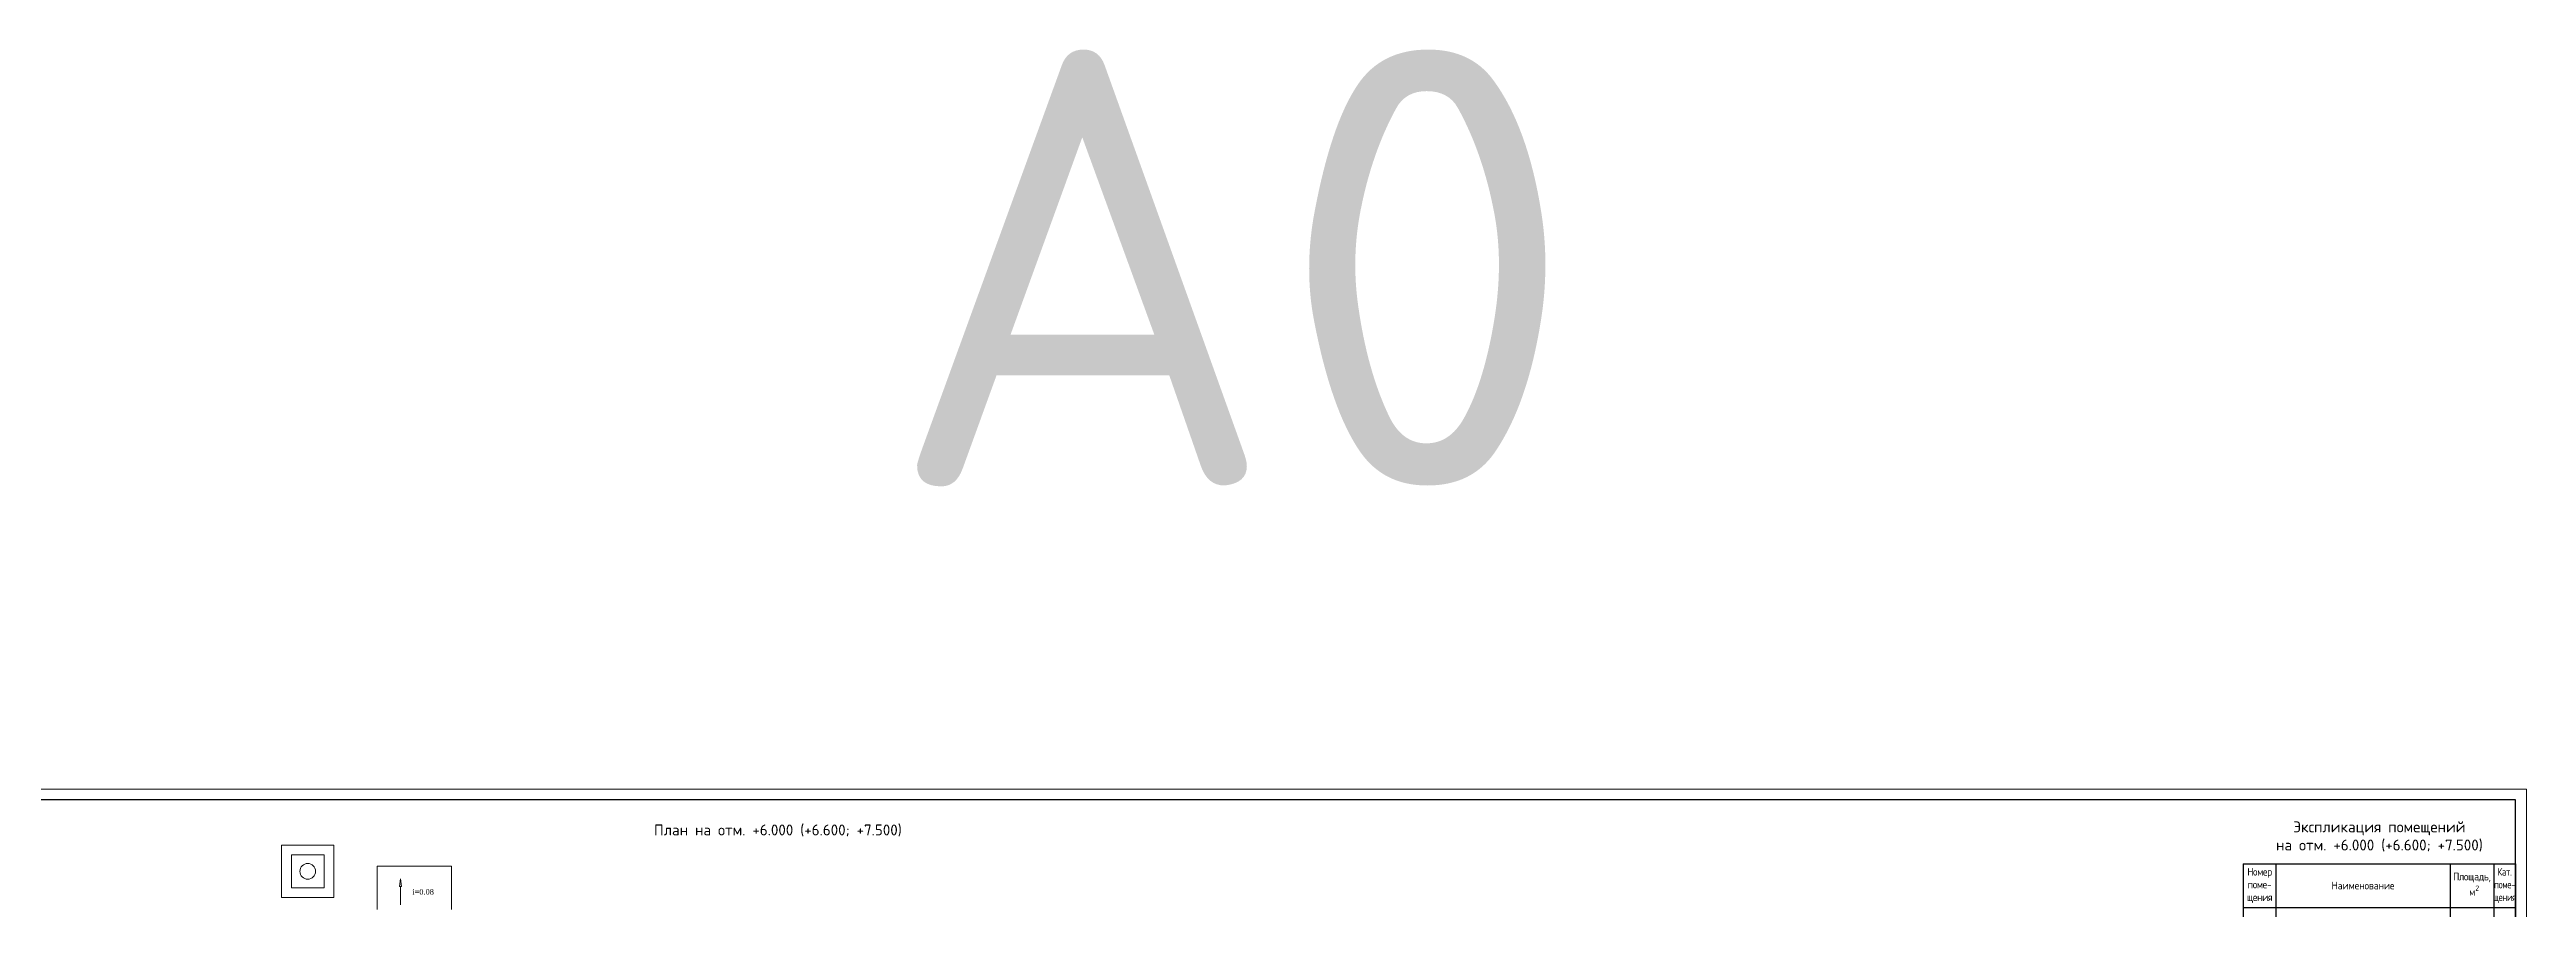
# Model space of a CAD drawing. Extents: x -965262 to 1142518, y -357520 to 71675.
# Drawn here: x -598253 to -484562, y -161467 to -122064 of the extents above; entities that cross this region are included whole.
import ezdxf

# ---------------------------------------------------------------- set-up
doc = ezdxf.new("R2010")
doc.units = 0
doc.header["$LTSCALE"] = 10
doc.layers.get('0').update_dxf_attribs({"linetype": 'CONTINUOUS', "lineweight": 30})
doc.styles.add('2.5', font='times.ttf', dxfattribs={"height": 2.5})
doc.styles.add('GOST 2.304', font='isocpeur.ttf', dxfattribs={"width": 0.75, "height": 250})
doc.styles.add('GOST-2.304_Type-B', font='isocpeur.ttf', dxfattribs={"width": 0.9})
doc.styles.add('ГОСТ 2м', font='isocpeur.ttf', dxfattribs={"width": 0.8, "height": 250})

msp = doc.modelspace()

# ---------------------------------------------------------------- linework, layer by layer
at = {"lineweight": 15, "ltscale": 100}
for p, q in [((-587602.4, -158565.5, -1451.3), (-587602.4, -160965.5, -1451.3)), ((-587152.4, -159015.5, -1451.3), (-587152.4, -160515.5, -1451.3)), ((-587152.4, -159015.5, -1451.3), (-585652.4, -159015.5, -1451.3)), ((-585652.4, -159015.5, -1451.3), (-585652.4, -160515.5, -1451.3)), ((-585202.4, -158565.5, -1451.3), (-585202.4, -160965.5, -1451.3)), ((-587152.4, -160515.5, -1451.3), (-585652.4, -160515.5, -1451.3))]:
    msp.add_line(p, q, dxfattribs=at)
at = {"lineweight": 15, "ltscale": 200}
for p, q in [((-585202.4, -158565.5, -1451.3), (-587602.4, -158565.5, -1451.3)), ((-585202.4, -160965.5, -1451.3), (-587602.4, -160965.5, -1451.3))]:
    msp.add_line(p, q, dxfattribs=at)
at = {"lineweight": 15}
for p, q in [((-583207.4, -161517.1, -1451.3), (-583207.4, -159527.1, -1451.3)), ((-583207.4, -159527.1, -1451.3), (-579807.4, -159527.1, -1451.3)), ((-582146, -160115.4, -1451.3), (-582195, -160454.7, -1451.3)), ((-582146, -160115.4, -1451.3), (-582097, -160454.7, -1451.3)), ((-579807.4, -161517.1, -3259.8), (-579807.4, -159527.1, -3259.8)), ((-582097, -160454.7, -1451.3), (-582195, -160454.7, -1451.3)), ((-582146, -161308.4, -1451.3), (-582146, -160454.7, -1451.3))]:
    msp.add_line(p, q, dxfattribs=at)
for p, q in [((-497562.4, -159417.3, -1808.5), (-485062.4, -159417.3, -1808.5)), ((-497562.4, -159417.3, -1808.5), (-497562.4, -172617.3, -1808.5)), ((-496062.4, -159417.3, -1808.5), (-496062.4, -172617.3, -1808.5)), ((-488062.4, -159417.3, -1808.5), (-488062.4, -172617.3, -1808.5)), ((-486062.4, -159417.3, -1808.5), (-486062.4, -172617.3, -1808.5)), ((-485062.4, -159417.3, -1808.5), (-485062.4, -178217.3, -1808.5)), ((-497562.4, -161417.3, -1808.5), (-485062.4, -161417.3, -1808.5))]:
    msp.add_line(p, q)
at = {"lineweight": 15, "elevation": -1808.5}
msp.add_lwpolyline([(-484562.4, -240087.8), (-484562.4, -155987.8), (-603462.4, -155987.8), (-603462.4, -240087.8)], close=True, dxfattribs=at)
at = {"elevation": -1808.5}
msp.add_lwpolyline([(-485062.4, -239587.8), (-485062.4, -156487.8), (-601462.4, -156487.8), (-601462.4, -239587.8)], close=True, dxfattribs=at)
at = {"lineweight": 15, "ltscale": 100}
msp.add_circle((-586402.4, -159765.5, -1451.3), 360, dxfattribs=at)

# ---------------------------------------------------------------- texts
at = {"lineweight": 0, "style": '2.5'}
msp.add_text('i=0.08', height=250, dxfattribs=at).set_placement((-581600.1, -160831.1, -1451.3))
at = {"color": 1, "lineweight": 15, "insert": (-544012.4, -132083.8, 9801.8), "char_height": 20000, "attachment_point": 5, "style": 'ГОСТ 2м'}
msp.add_mtext_dynamic_manual_height_columns('{\\W1;A0}', width=493656.11, gutter_width=1250, heights=[0], dxfattribs=at)
at = {"attachment_point": 5}
for s, insert, char_height, width, style in [('{\\W1;План на отм. +6.000 (+6.600; +7.500)}', (-564820, -157890.5), 500, 28355.189, 'GOST 2.304'), ('{\\W1;Экспликация помещений\\Pна отм. +6.000 (+6.600; +7.500)}', (-491312.4, -158166.1, -904.2), 500, 40500, 'GOST 2.304'), ('{\\fISOCPEUR|b0|i0|c204|p34;\\T0.95;Номер поме\\fISOCPEUR|b0|i0|c0|p34;-\\P\\fISOCPEUR|b0|i0|c204|p34;щения}', (-496812.4, -160417.3, -1808.5), 350, 1300, 'GOST-2.304_Type-B'), ('{\\fISOCPEUR|b0|i0|c204|p34;Наименование}', (-492062.4, -160417.3, -1808.5), 350, 7700, 'GOST-2.304_Type-B'), ('\\A1;{\\fISOCPEUR|b0|i0|c204|p34;\\T0.95;Площадь\\fISOCPEUR|b0|i0|c0|p34;,\\T1;\\P\\fISOCPEUR|b0|i0|c204|p34; м\\fISOCPEUR|b0|i0|c0|p34;\\H0.7x;\\S2^  ;}', (-487062.4, -160417.3, -1808.5), 350, 2000, 'GOST-2.304_Type-B'), ('\\A1;{\\fISOCPEUR|b0|i0|c204|p34;\\W0.75;\\T0.95;Кат.\\Pпоме-\\Pщения}', (-485562.4, -160417.3, -1808.5), 350, 1000, 'GOST-2.304_Type-B')]:
    msp.add_mtext(s, dxfattribs=dict(at, insert=insert, char_height=char_height, width=width, style=style))

doc.saveas('drawing.dxf')
